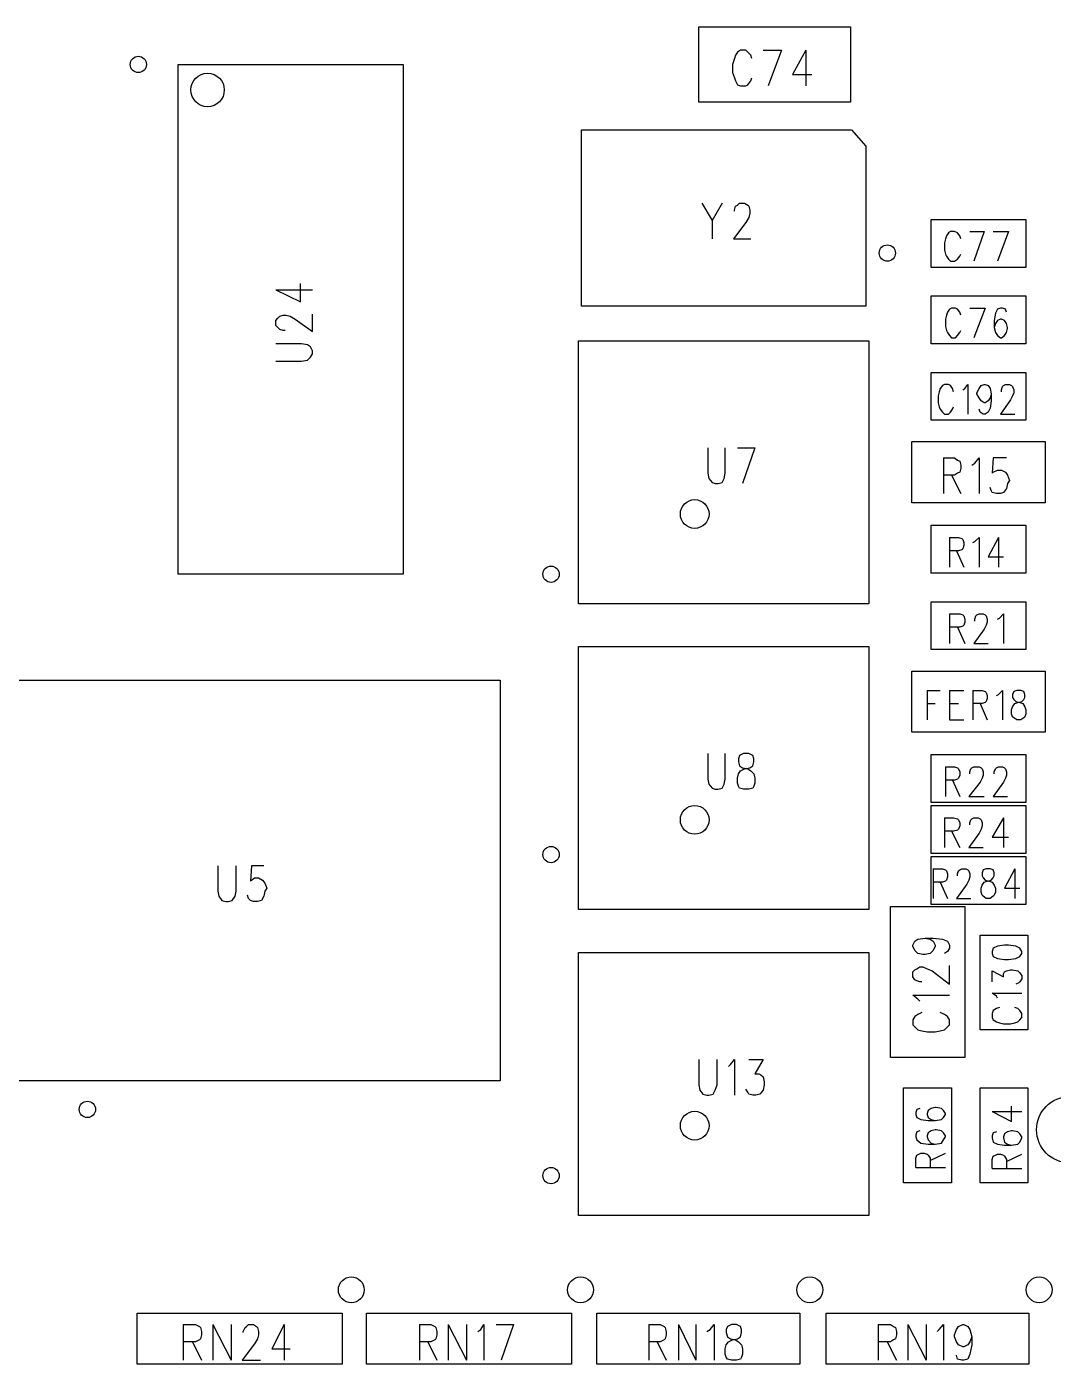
# Model space of a CAD drawing. Extents: x 11.9 to 28.1, y 10.8 to 21.2.
# Drawn here: x 19.889 to 20.896, y 15.791 to 17.103 of the extents above; entities that cross this region are included whole.
import ezdxf

# ---------------------------------------------------------------- set-up
doc = ezdxf.new("R2010")
doc.units = 0
doc.header["$MEASUREMENT"] = 0
doc.layers.add('LAYNR1', color=2, linetype='Continuous')

msp = doc.modelspace()

# ---------------------------------------------------------------- linework, layer by layer
at = {"layer": 'LAYNR1', "color": 7}
for points in [[(20.548, 17.029), (20.548, 17.103)], [(20.548, 17.103), (20.697, 17.103)], [(20.697, 17.103), (20.697, 17.029)], [(20.6, 17.072), (20.599, 17.075), (20.596, 17.078), (20.594, 17.08), (20.589, 17.08), (20.586, 17.078), (20.584, 17.075), (20.583, 17.072), (20.581, 17.066), (20.581, 17.058), (20.583, 17.053), (20.584, 17.05), (20.586, 17.046), (20.589, 17.045), (20.594, 17.045), (20.596, 17.046), (20.599, 17.05), (20.6, 17.053)], [(20.611, 17.08), (20.629, 17.08)], [(20.629, 17.08), (20.616, 17.045)], [(20.653, 17.08), (20.64, 17.056), (20.659, 17.056)], [(20.653, 17.08), (20.653, 17.045)], [(20.037, 17.066), (20.258, 17.066)], [(20.037, 16.566), (20.037, 17.066)], [(20.258, 17.066), (20.258, 16.566)], [(20.697, 17.029), (20.548, 17.029)], [(20.433, 17.002), (20.698, 17.002)], [(20.433, 16.829), (20.433, 17.002)], [(20.698, 17.002), (20.712, 16.986)], [(20.712, 16.986), (20.712, 16.829)], [(20.551, 16.93), (20.561, 16.913)], [(20.571, 16.93), (20.561, 16.913)], [(20.583, 16.923), (20.584, 16.927)], [(20.584, 16.927), (20.586, 16.928)], [(20.586, 16.928), (20.588, 16.93)], [(20.588, 16.93), (20.593, 16.93)], [(20.593, 16.93), (20.596, 16.928)], [(20.596, 16.928), (20.597, 16.927)], [(20.597, 16.927), (20.598, 16.923)], [(20.561, 16.913), (20.561, 16.895)], [(20.583, 16.922), (20.583, 16.923)], [(20.597, 16.916), (20.594, 16.911)], [(20.598, 16.92), (20.597, 16.916)], [(20.598, 16.923), (20.598, 16.92)], [(20.776, 16.867), (20.776, 16.914)], [(20.776, 16.914), (20.869, 16.914)], [(20.869, 16.914), (20.869, 16.867)], [(20.594, 16.911), (20.582, 16.895)], [(20.805, 16.895), (20.804, 16.898), (20.802, 16.901), (20.799, 16.902), (20.795, 16.902), (20.793, 16.901), (20.791, 16.898), (20.79, 16.895), (20.789, 16.891), (20.789, 16.884), (20.79, 16.88), (20.791, 16.878), (20.793, 16.875), (20.795, 16.873), (20.799, 16.873), (20.802, 16.875), (20.804, 16.878), (20.805, 16.88)], [(20.814, 16.902), (20.828, 16.902)], [(20.828, 16.902), (20.818, 16.873)], [(20.837, 16.902), (20.852, 16.902)], [(20.852, 16.902), (20.841, 16.873)], [(20.582, 16.895), (20.599, 16.895)], [(20.869, 16.867), (20.776, 16.867)], [(20.133, 16.845), (20.157, 16.833), (20.157, 16.851)], [(20.133, 16.845), (20.169, 16.845)], [(20.776, 16.792), (20.776, 16.839)], [(20.776, 16.839), (20.869, 16.839)], [(20.869, 16.839), (20.869, 16.792)], [(20.142, 16.805), (20.14, 16.805), (20.137, 16.806), (20.135, 16.808), (20.133, 16.81), (20.133, 16.815), (20.135, 16.817), (20.137, 16.819), (20.14, 16.82), (20.143, 16.82), (20.147, 16.819), (20.152, 16.816), (20.169, 16.804), (20.169, 16.821)], [(20.712, 16.829), (20.433, 16.829)], [(20.805, 16.82), (20.804, 16.823), (20.802, 16.826), (20.8, 16.827), (20.796, 16.827), (20.794, 16.826), (20.792, 16.823), (20.791, 16.82), (20.79, 16.816), (20.79, 16.809), (20.791, 16.805), (20.792, 16.803), (20.794, 16.8), (20.796, 16.798), (20.8, 16.798), (20.802, 16.8), (20.804, 16.803), (20.805, 16.805)], [(20.814, 16.827), (20.829, 16.827)], [(20.829, 16.827), (20.818, 16.798)], [(20.85, 16.823), (20.849, 16.826), (20.846, 16.827), (20.844, 16.827), (20.841, 16.826), (20.839, 16.822), (20.838, 16.815), (20.838, 16.808), (20.839, 16.803), (20.841, 16.8), (20.844, 16.798), (20.845, 16.798), (20.848, 16.8), (20.85, 16.803), (20.851, 16.807), (20.851, 16.808), (20.85, 16.812), (20.848, 16.815), (20.845, 16.816), (20.844, 16.816), (20.841, 16.815), (20.839, 16.812), (20.838, 16.808)], [(20.43, 16.537), (20.43, 16.795)], [(20.43, 16.795), (20.715, 16.795)], [(20.715, 16.795), (20.715, 16.537)], [(20.133, 16.775), (20.158, 16.775), (20.164, 16.776), (20.167, 16.779), (20.169, 16.782), (20.169, 16.785), (20.167, 16.789), (20.164, 16.791), (20.158, 16.792), (20.133, 16.792)], [(20.869, 16.792), (20.776, 16.792)], [(20.776, 16.717), (20.776, 16.764)], [(20.776, 16.764), (20.869, 16.764)], [(20.869, 16.764), (20.869, 16.717)], [(20.798, 16.745), (20.797, 16.748), (20.795, 16.751), (20.793, 16.752), (20.789, 16.752), (20.787, 16.751), (20.785, 16.748), (20.784, 16.745), (20.783, 16.741), (20.783, 16.734), (20.784, 16.73), (20.785, 16.728), (20.787, 16.725), (20.789, 16.723), (20.793, 16.723), (20.795, 16.725), (20.797, 16.728), (20.798, 16.73)], [(20.807, 16.747), (20.809, 16.748), (20.812, 16.752), (20.812, 16.723)], [(20.835, 16.743), (20.834, 16.739), (20.832, 16.736), (20.829, 16.734), (20.828, 16.734), (20.825, 16.736), (20.823, 16.739), (20.821, 16.743), (20.821, 16.744), (20.823, 16.748), (20.825, 16.751), (20.828, 16.752), (20.829, 16.752), (20.832, 16.751), (20.834, 16.748), (20.835, 16.743), (20.835, 16.736), (20.834, 16.729), (20.832, 16.725), (20.829, 16.723), (20.827, 16.723), (20.824, 16.725), (20.823, 16.728)], [(20.845, 16.745), (20.845, 16.747), (20.846, 16.75), (20.847, 16.751), (20.849, 16.752), (20.853, 16.752), (20.855, 16.751), (20.856, 16.75), (20.857, 16.747), (20.857, 16.744), (20.856, 16.741), (20.854, 16.737), (20.844, 16.723), (20.858, 16.723)], [(20.869, 16.717), (20.776, 16.717)], [(20.557, 16.69), (20.557, 16.665)], [(20.574, 16.665), (20.574, 16.69)], [(20.586, 16.69), (20.603, 16.69)], [(20.603, 16.69), (20.591, 16.655)], [(20.757, 16.636), (20.757, 16.696)], [(20.757, 16.696), (20.888, 16.696)], [(20.888, 16.696), (20.888, 16.636)], [(20.788, 16.68), (20.788, 16.645)], [(20.788, 16.68), (20.799, 16.68), (20.802, 16.678), (20.804, 16.677), (20.805, 16.673), (20.805, 16.67), (20.804, 16.666), (20.802, 16.665), (20.799, 16.663), (20.788, 16.663)], [(20.816, 16.673), (20.819, 16.675), (20.823, 16.68), (20.823, 16.645)], [(20.85, 16.68), (20.837, 16.68), (20.836, 16.665), (20.837, 16.666), (20.841, 16.668), (20.845, 16.668), (20.849, 16.666), (20.851, 16.663), (20.853, 16.658), (20.851, 16.655), (20.85, 16.65), (20.847, 16.646), (20.844, 16.645), (20.84, 16.645), (20.836, 16.646), (20.835, 16.648), (20.834, 16.651)], [(20.557, 16.665), (20.558, 16.66)], [(20.573, 16.66), (20.574, 16.665)], [(20.796, 16.663), (20.805, 16.645)], [(20.558, 16.66), (20.561, 16.656)], [(20.561, 16.656), (20.564, 16.655)], [(20.564, 16.655), (20.567, 16.655)], [(20.567, 16.655), (20.571, 16.656)], [(20.571, 16.656), (20.573, 16.66)], [(20.888, 16.636), (20.757, 16.636)], [(20.776, 16.614), (20.869, 16.614)], [(20.776, 16.567), (20.776, 16.614)], [(20.869, 16.614), (20.869, 16.567)], [(20.794, 16.602), (20.794, 16.573)], [(20.794, 16.602), (20.803, 16.602), (20.806, 16.601), (20.807, 16.6), (20.808, 16.597), (20.808, 16.594), (20.807, 16.591), (20.806, 16.59), (20.803, 16.589), (20.794, 16.589)], [(20.817, 16.597), (20.819, 16.598), (20.823, 16.602), (20.823, 16.573)], [(20.842, 16.602), (20.832, 16.583), (20.847, 16.583)], [(20.842, 16.602), (20.842, 16.573)], [(20.801, 16.589), (20.808, 16.573)], [(20.258, 16.566), (20.037, 16.566)], [(20.869, 16.567), (20.776, 16.567)], [(20.715, 16.537), (20.43, 16.537)], [(20.776, 16.492), (20.776, 16.539)], [(20.776, 16.539), (20.869, 16.539)], [(20.869, 16.539), (20.869, 16.492)], [(20.794, 16.527), (20.794, 16.498)], [(20.794, 16.527), (20.804, 16.527), (20.807, 16.526), (20.808, 16.525), (20.809, 16.522), (20.809, 16.519), (20.808, 16.516), (20.807, 16.515), (20.804, 16.514), (20.794, 16.514)], [(20.819, 16.52), (20.819, 16.522), (20.82, 16.525), (20.821, 16.526), (20.823, 16.527), (20.827, 16.527), (20.829, 16.526), (20.83, 16.525), (20.831, 16.522), (20.831, 16.519), (20.83, 16.516), (20.828, 16.512)], [(20.841, 16.522), (20.843, 16.523), (20.847, 16.527), (20.847, 16.498)], [(20.802, 16.514), (20.809, 16.498)], [(20.828, 16.512), (20.818, 16.498), (20.832, 16.498)], [(20.43, 16.237), (20.43, 16.495)], [(20.43, 16.495), (20.715, 16.495)], [(20.715, 16.495), (20.715, 16.237)], [(20.869, 16.492), (20.776, 16.492)], [(20.757, 16.471), (20.888, 16.471)], [(20.757, 16.411), (20.757, 16.471)], [(20.888, 16.471), (20.888, 16.411)], [(20.772, 16.452), (20.772, 16.423)], [(20.772, 16.452), (20.785, 16.452)], [(20.794, 16.452), (20.794, 16.423)], [(20.794, 16.452), (20.808, 16.452)], [(20.817, 16.452), (20.817, 16.423)], [(20.817, 16.452), (20.826, 16.452), (20.829, 16.451), (20.83, 16.45), (20.831, 16.447), (20.831, 16.444), (20.83, 16.441), (20.829, 16.44), (20.826, 16.439), (20.817, 16.439)], [(20.84, 16.447), (20.842, 16.448), (20.846, 16.452), (20.846, 16.423)], [(20.772, 16.439), (20.78, 16.439)], [(20.794, 16.439), (20.803, 16.439)], [(20.824, 16.439), (20.831, 16.423)], [(20.794, 16.423), (20.808, 16.423)], [(20.888, 16.411), (20.757, 16.411)], [(20.557, 16.39), (20.557, 16.365)], [(20.574, 16.365), (20.574, 16.39)], [(20.588, 16.388), (20.587, 16.385)], [(20.592, 16.39), (20.588, 16.388)], [(20.597, 16.39), (20.592, 16.39)], [(20.601, 16.388), (20.597, 16.39)], [(20.602, 16.385), (20.601, 16.388)], [(20.776, 16.389), (20.869, 16.389)], [(20.776, 16.342), (20.776, 16.389)], [(20.869, 16.389), (20.869, 16.342)], [(20.587, 16.385), (20.587, 16.382)], [(20.587, 16.382), (20.588, 16.378)], [(20.588, 16.378), (20.591, 16.376)], [(20.589, 16.373), (20.593, 16.375)], [(20.591, 16.376), (20.596, 16.375)], [(20.593, 16.375), (20.598, 16.376)], [(20.596, 16.375), (20.599, 16.373)], [(20.598, 16.376), (20.601, 16.378)], [(20.601, 16.378), (20.602, 16.382)], [(20.602, 16.382), (20.602, 16.385)], [(20.79, 16.377), (20.79, 16.348)], [(20.79, 16.377), (20.799, 16.377), (20.802, 16.376), (20.803, 16.375), (20.804, 16.372), (20.804, 16.369), (20.803, 16.366), (20.802, 16.365), (20.799, 16.364), (20.79, 16.364)], [(20.814, 16.37), (20.814, 16.372), (20.815, 16.375), (20.816, 16.376), (20.818, 16.377), (20.823, 16.377), (20.825, 16.376), (20.826, 16.375), (20.827, 16.372), (20.827, 16.369), (20.826, 16.366), (20.824, 16.362), (20.813, 16.348), (20.828, 16.348)], [(20.838, 16.37), (20.838, 16.372), (20.839, 16.375), (20.84, 16.376), (20.842, 16.377), (20.846, 16.377), (20.848, 16.376), (20.849, 16.375), (20.85, 16.372), (20.85, 16.369), (20.849, 16.366), (20.847, 16.362), (20.837, 16.348), (20.851, 16.348)], [(20.557, 16.365), (20.558, 16.36)], [(20.573, 16.36), (20.574, 16.365)], [(20.586, 16.366), (20.587, 16.37)], [(20.586, 16.361), (20.586, 16.366)], [(20.587, 16.358), (20.586, 16.361)], [(20.587, 16.37), (20.589, 16.373)], [(20.599, 16.373), (20.602, 16.37)], [(20.602, 16.37), (20.603, 16.366)], [(20.603, 16.361), (20.602, 16.358)], [(20.603, 16.366), (20.603, 16.361)], [(20.797, 16.364), (20.804, 16.348)], [(20.558, 16.36), (20.561, 16.356)], [(20.561, 16.356), (20.564, 16.355)], [(20.564, 16.355), (20.567, 16.355)], [(20.567, 16.355), (20.571, 16.356)], [(20.571, 16.356), (20.573, 16.36)], [(20.588, 16.356), (20.587, 16.358)], [(20.592, 16.355), (20.588, 16.356)], [(20.597, 16.355), (20.592, 16.355)], [(20.601, 16.356), (20.597, 16.355)], [(20.602, 16.358), (20.601, 16.356)], [(20.869, 16.342), (20.776, 16.342)], [(20.776, 16.339), (20.869, 16.339)], [(20.776, 16.292), (20.776, 16.339)], [(20.869, 16.339), (20.869, 16.292)], [(20.789, 16.327), (20.789, 16.298)], [(20.789, 16.327), (20.798, 16.327), (20.802, 16.326), (20.803, 16.325), (20.804, 16.322), (20.804, 16.319), (20.803, 16.316), (20.802, 16.315), (20.798, 16.314), (20.789, 16.314)], [(20.814, 16.32), (20.814, 16.322), (20.815, 16.325), (20.816, 16.326), (20.818, 16.327), (20.822, 16.327), (20.824, 16.326), (20.825, 16.325), (20.826, 16.322), (20.826, 16.319), (20.825, 16.316), (20.823, 16.312), (20.813, 16.298), (20.827, 16.298)], [(20.847, 16.327), (20.836, 16.308), (20.852, 16.308)], [(20.847, 16.327), (20.847, 16.298)], [(20.796, 16.314), (20.804, 16.298)], [(20.869, 16.292), (20.776, 16.292)], [(20.776, 16.242), (20.776, 16.289)], [(20.776, 16.289), (20.869, 16.289)], [(20.869, 16.289), (20.869, 16.242)], [(20.076, 16.28), (20.076, 16.255), (20.077, 16.25), (20.08, 16.246), (20.084, 16.245), (20.086, 16.245), (20.09, 16.246), (20.093, 16.25), (20.094, 16.255), (20.094, 16.28)], [(20.121, 16.28), (20.109, 16.28), (20.108, 16.265), (20.109, 16.266), (20.112, 16.268), (20.116, 16.268), (20.12, 16.266), (20.122, 16.263), (20.124, 16.258), (20.122, 16.255), (20.121, 16.25), (20.119, 16.246), (20.115, 16.245), (20.111, 16.245), (20.108, 16.246), (20.106, 16.248), (20.105, 16.251)], [(20.778, 16.277), (20.778, 16.248)], [(20.778, 16.277), (20.787, 16.277), (20.79, 16.276), (20.791, 16.275), (20.792, 16.272), (20.792, 16.269), (20.791, 16.266), (20.79, 16.265), (20.787, 16.264), (20.778, 16.264)], [(20.802, 16.27), (20.802, 16.272), (20.803, 16.275), (20.804, 16.276), (20.806, 16.277), (20.81, 16.277), (20.812, 16.276), (20.813, 16.275), (20.814, 16.272), (20.814, 16.269), (20.813, 16.266), (20.811, 16.262), (20.801, 16.248), (20.815, 16.248)], [(20.858, 16.277), (20.848, 16.258), (20.863, 16.258)], [(20.858, 16.277), (20.858, 16.248)], [(20.785, 16.264), (20.792, 16.248)], [(20.715, 16.237), (20.43, 16.237)], [(20.736, 16.092), (20.736, 16.24)], [(20.736, 16.24), (20.809, 16.24)], [(20.869, 16.242), (20.776, 16.242)], [(20.809, 16.24), (20.809, 16.092)], [(20.758, 16.202), (20.76, 16.206)], [(20.76, 16.206), (20.763, 16.208)], [(20.763, 16.208), (20.77, 16.209)], [(20.77, 16.209), (20.775, 16.208)], [(20.77, 16.209), (20.778, 16.209)], [(20.775, 16.208), (20.778, 16.206)], [(20.778, 16.209), (20.787, 16.208)], [(20.778, 16.206), (20.78, 16.202)], [(20.787, 16.208), (20.792, 16.206)], [(20.792, 16.206), (20.794, 16.202)], [(20.824, 16.119), (20.824, 16.212)], [(20.824, 16.212), (20.871, 16.212)], [(20.871, 16.212), (20.871, 16.119)], [(20.43, 15.937), (20.43, 16.195)], [(20.43, 16.195), (20.715, 16.195)], [(20.715, 16.195), (20.715, 15.937)], [(20.758, 16.201), (20.758, 16.202)], [(20.76, 16.197), (20.758, 16.201)], [(20.763, 16.194), (20.76, 16.197)], [(20.768, 16.193), (20.763, 16.194)], [(20.77, 16.193), (20.768, 16.193)], [(20.775, 16.194), (20.77, 16.193)], [(20.778, 16.197), (20.775, 16.194)], [(20.78, 16.201), (20.778, 16.197)], [(20.78, 16.202), (20.78, 16.201)], [(20.792, 16.196), (20.789, 16.194)], [(20.794, 16.199), (20.792, 16.196)], [(20.794, 16.202), (20.794, 16.199)], [(20.758, 16.176), (20.76, 16.178)], [(20.76, 16.178), (20.762, 16.179)], [(20.762, 16.179), (20.765, 16.181)], [(20.765, 16.181), (20.768, 16.181)], [(20.768, 16.181), (20.772, 16.179)], [(20.772, 16.179), (20.777, 16.177)], [(20.777, 16.177), (20.794, 16.164)], [(20.794, 16.164), (20.794, 16.182)], [(20.836, 16.166), (20.836, 16.177), (20.847, 16.171), (20.847, 16.174), (20.848, 16.176), (20.85, 16.177), (20.854, 16.178), (20.856, 16.178), (20.861, 16.177), (20.863, 16.175), (20.865, 16.172), (20.865, 16.169), (20.863, 16.166), (20.862, 16.165), (20.859, 16.164)], [(20.758, 16.171), (20.758, 16.176)], [(20.76, 16.168), (20.758, 16.171)], [(20.762, 16.167), (20.76, 16.168)], [(20.765, 16.166), (20.762, 16.167)], [(20.767, 16.166), (20.765, 16.166)], [(20.763, 16.149), (20.758, 16.153)], [(20.758, 16.153), (20.794, 16.153)], [(20.841, 16.15), (20.84, 16.152), (20.836, 16.155), (20.865, 16.155)], [(20.765, 16.147), (20.763, 16.149)], [(20.843, 16.141), (20.84, 16.14), (20.837, 16.138), (20.836, 16.135), (20.836, 16.131), (20.837, 16.129), (20.84, 16.127), (20.843, 16.126), (20.847, 16.125), (20.854, 16.125), (20.858, 16.126), (20.861, 16.127), (20.863, 16.129), (20.865, 16.131), (20.865, 16.135), (20.863, 16.138), (20.861, 16.14), (20.858, 16.141)], [(20.76, 16.132), (20.758, 16.129)], [(20.758, 16.129), (20.758, 16.124)], [(20.763, 16.134), (20.76, 16.132)], [(20.767, 16.136), (20.763, 16.134)], [(20.789, 16.134), (20.785, 16.136)], [(20.792, 16.132), (20.789, 16.134)], [(20.794, 16.129), (20.792, 16.132)], [(20.794, 16.124), (20.794, 16.129)], [(20.758, 16.124), (20.76, 16.122)], [(20.76, 16.122), (20.763, 16.119)], [(20.763, 16.119), (20.767, 16.118)], [(20.767, 16.118), (20.772, 16.117)], [(20.772, 16.117), (20.78, 16.117)], [(20.78, 16.117), (20.785, 16.118)], [(20.785, 16.118), (20.789, 16.119)], [(20.789, 16.119), (20.792, 16.122)], [(20.792, 16.122), (20.794, 16.124)], [(20.871, 16.119), (20.824, 16.119)], [(20.548, 16.09), (20.548, 16.065)], [(20.566, 16.065), (20.566, 16.09)], [(20.579, 16.085), (20.583, 16.09)], [(20.583, 16.09), (20.583, 16.055)], [(20.597, 16.09), (20.611, 16.09)], [(20.611, 16.09), (20.603, 16.076)], [(20.809, 16.092), (20.736, 16.092)], [(20.577, 16.083), (20.579, 16.085)], [(20.603, 16.076), (20.607, 16.076)], [(20.607, 16.076), (20.609, 16.075)], [(20.609, 16.075), (20.611, 16.073)], [(20.611, 16.073), (20.612, 16.068)], [(20.548, 16.065), (20.549, 16.06)], [(20.549, 16.06), (20.552, 16.056)], [(20.562, 16.056), (20.564, 16.06)], [(20.564, 16.06), (20.566, 16.065)], [(20.596, 16.058), (20.594, 16.061)], [(20.611, 16.06), (20.608, 16.056)], [(20.612, 16.065), (20.611, 16.06)], [(20.612, 16.068), (20.612, 16.065)], [(20.749, 15.969), (20.749, 16.062)], [(20.749, 16.062), (20.796, 16.062)], [(20.796, 16.062), (20.796, 15.969)], [(20.824, 15.969), (20.824, 16.062)], [(20.824, 16.062), (20.871, 16.062)], [(20.871, 16.062), (20.871, 15.969)], [(20.552, 16.056), (20.556, 16.055)], [(20.556, 16.055), (20.558, 16.055)], [(20.558, 16.055), (20.562, 16.056)], [(20.597, 16.056), (20.596, 16.058)], [(20.601, 16.055), (20.597, 16.056)], [(20.604, 16.055), (20.601, 16.055)], [(20.608, 16.056), (20.604, 16.055)], [(20.761, 16.038), (20.761, 16.036), (20.762, 16.033), (20.766, 16.031), (20.773, 16.03), (20.78, 16.03), (20.786, 16.031), (20.788, 16.033), (20.79, 16.036), (20.79, 16.037), (20.788, 16.04), (20.786, 16.042), (20.781, 16.043), (20.78, 16.043), (20.776, 16.042), (20.773, 16.04), (20.772, 16.037), (20.772, 16.036), (20.773, 16.033), (20.776, 16.031), (20.78, 16.03)], [(20.765, 16.042), (20.762, 16.041), (20.761, 16.038)], [(20.836, 16.039), (20.855, 16.029), (20.855, 16.044)], [(20.836, 16.039), (20.865, 16.039)], [(20.761, 16.016), (20.761, 16.014), (20.762, 16.011), (20.766, 16.008), (20.773, 16.007), (20.78, 16.007), (20.786, 16.008), (20.788, 16.011), (20.79, 16.014), (20.79, 16.015), (20.788, 16.018), (20.786, 16.02), (20.781, 16.021), (20.78, 16.021), (20.776, 16.02), (20.773, 16.018), (20.772, 16.015), (20.772, 16.014), (20.773, 16.011), (20.776, 16.008), (20.78, 16.007)], [(20.765, 16.02), (20.762, 16.019), (20.761, 16.016)], [(20.84, 16.019), (20.837, 16.018), (20.836, 16.015), (20.836, 16.013), (20.837, 16.009), (20.841, 16.007), (20.848, 16.006), (20.855, 16.006), (20.861, 16.007), (20.863, 16.009), (20.865, 16.013), (20.865, 16.014), (20.863, 16.017), (20.861, 16.019), (20.856, 16.02), (20.855, 16.02), (20.851, 16.019), (20.848, 16.017), (20.847, 16.014), (20.847, 16.013), (20.848, 16.009), (20.851, 16.007), (20.855, 16.006)], [(20.761, 15.993), (20.762, 15.996), (20.764, 15.997), (20.766, 15.998), (20.769, 15.998), (20.772, 15.997), (20.773, 15.996), (20.775, 15.993)], [(20.775, 15.991), (20.79, 15.998)], [(20.836, 15.983), (20.836, 15.992), (20.837, 15.995), (20.839, 15.996), (20.841, 15.997), (20.844, 15.997), (20.847, 15.996), (20.848, 15.995), (20.85, 15.992), (20.85, 15.983)], [(20.85, 15.99), (20.865, 15.997)], [(20.761, 15.984), (20.761, 15.993)], [(20.761, 15.984), (20.79, 15.984)], [(20.775, 15.993), (20.775, 15.984)], [(20.836, 15.983), (20.865, 15.983)], [(20.796, 15.969), (20.749, 15.969)], [(20.871, 15.969), (20.824, 15.969)], [(20.715, 15.937), (20.43, 15.937)], [(19.997, 15.791), (19.997, 15.841)], [(19.997, 15.841), (20.198, 15.841)], [(20.198, 15.841), (20.198, 15.791)], [(20.222, 15.791), (20.222, 15.841)], [(20.222, 15.841), (20.423, 15.841)], [(20.423, 15.841), (20.423, 15.791)], [(20.448, 15.791), (20.448, 15.841)], [(20.448, 15.841), (20.647, 15.841)], [(20.647, 15.841), (20.647, 15.791)], [(20.673, 15.791), (20.673, 15.841)], [(20.673, 15.841), (20.872, 15.841)], [(20.872, 15.841), (20.872, 15.791)], [(20.042, 15.83), (20.042, 15.795)], [(20.042, 15.83), (20.054, 15.83), (20.058, 15.828), (20.059, 15.827), (20.06, 15.823), (20.06, 15.82), (20.059, 15.816), (20.058, 15.815), (20.054, 15.813), (20.042, 15.813)], [(20.071, 15.83), (20.071, 15.795)], [(20.071, 15.83), (20.089, 15.795)], [(20.089, 15.83), (20.089, 15.795)], [(20.101, 15.822), (20.101, 15.823), (20.103, 15.827), (20.104, 15.828), (20.106, 15.83), (20.111, 15.83), (20.114, 15.828), (20.115, 15.827), (20.116, 15.823), (20.116, 15.82), (20.115, 15.816), (20.112, 15.811), (20.1, 15.795), (20.118, 15.795)], [(20.141, 15.83), (20.129, 15.806), (20.147, 15.806)], [(20.141, 15.83), (20.141, 15.795)], [(20.274, 15.83), (20.274, 15.795)], [(20.274, 15.83), (20.285, 15.83), (20.289, 15.828), (20.29, 15.827), (20.291, 15.823), (20.291, 15.82), (20.29, 15.816), (20.289, 15.815), (20.285, 15.813), (20.274, 15.813)], [(20.302, 15.83), (20.302, 15.795)], [(20.302, 15.83), (20.32, 15.795)], [(20.32, 15.83), (20.32, 15.795)], [(20.331, 15.823), (20.334, 15.825), (20.337, 15.83), (20.337, 15.795)], [(20.349, 15.83), (20.366, 15.83)], [(20.366, 15.83), (20.354, 15.795)], [(20.499, 15.83), (20.499, 15.795)], [(20.499, 15.83), (20.51, 15.83), (20.514, 15.828), (20.515, 15.827), (20.516, 15.823), (20.516, 15.82), (20.515, 15.816), (20.514, 15.815), (20.51, 15.813), (20.499, 15.813)], [(20.528, 15.83), (20.528, 15.795)], [(20.528, 15.83), (20.545, 15.795)], [(20.545, 15.83), (20.545, 15.795)], [(20.556, 15.823), (20.559, 15.825), (20.563, 15.83), (20.563, 15.795)], [(20.724, 15.83), (20.724, 15.795)], [(20.724, 15.83), (20.736, 15.83)], [(20.736, 15.83), (20.739, 15.828)], [(20.739, 15.828), (20.741, 15.827)], [(20.741, 15.827), (20.742, 15.823)], [(20.742, 15.823), (20.742, 15.82)], [(20.753, 15.83), (20.753, 15.795)], [(20.753, 15.83), (20.771, 15.795)], [(20.771, 15.83), (20.771, 15.795)], [(20.782, 15.823), (20.784, 15.825)], [(20.784, 15.825), (20.788, 15.83)], [(20.788, 15.83), (20.788, 15.795)], [(20.799, 15.82), (20.801, 15.825)], [(20.801, 15.825), (20.803, 15.828)], [(20.803, 15.828), (20.807, 15.83)], [(20.807, 15.83), (20.808, 15.83)], [(20.808, 15.83), (20.812, 15.828)], [(20.812, 15.828), (20.814, 15.825)], [(20.814, 15.825), (20.816, 15.818)], [(20.051, 15.813), (20.06, 15.795)], [(20.282, 15.813), (20.291, 15.795)], [(20.507, 15.813), (20.516, 15.795)], [(20.736, 15.813), (20.724, 15.813)], [(20.733, 15.813), (20.742, 15.795)], [(20.739, 15.815), (20.736, 15.813)], [(20.741, 15.816), (20.739, 15.815)], [(20.742, 15.82), (20.741, 15.816)], [(20.799, 15.818), (20.799, 15.82)], [(20.801, 15.813), (20.799, 15.818)], [(20.803, 15.81), (20.801, 15.813)], [(20.807, 15.808), (20.803, 15.81)], [(20.812, 15.81), (20.808, 15.808)], [(20.814, 15.813), (20.812, 15.81)], [(20.816, 15.818), (20.814, 15.813)], [(20.816, 15.81), (20.814, 15.801)], [(20.816, 15.818), (20.816, 15.81)], [(20.802, 15.796), (20.801, 15.8)], [(20.808, 15.808), (20.807, 15.808)], [(20.814, 15.801), (20.812, 15.796)], [(20.198, 15.791), (19.997, 15.791)], [(20.423, 15.791), (20.222, 15.791)], [(20.647, 15.791), (20.448, 15.791)], [(20.872, 15.791), (20.673, 15.791)], [(20.806, 15.795), (20.802, 15.796)], [(20.808, 15.795), (20.806, 15.795)], [(20.812, 15.796), (20.808, 15.795)]]:
    msp.add_lwpolyline(points, dxfattribs=at)
for points in [[(19.867, 16.069), (19.842, 16.094), (19.842, 16.462), (20.353, 16.462), (20.353, 16.069), (19.867, 16.069)], [(20.86, 16.452), (20.857, 16.451), (20.856, 16.448), (20.856, 16.445), (20.857, 16.443), (20.859, 16.441), (20.863, 16.44), (20.866, 16.439), (20.868, 16.436), (20.869, 16.433), (20.869, 16.429), (20.868, 16.426), (20.867, 16.425), (20.864, 16.423), (20.86, 16.423), (20.857, 16.425), (20.856, 16.426), (20.855, 16.429), (20.855, 16.433), (20.856, 16.436), (20.858, 16.439), (20.861, 16.44), (20.865, 16.441), (20.867, 16.443), (20.868, 16.445), (20.868, 16.448), (20.867, 16.451), (20.864, 16.452), (20.86, 16.452)], [(20.83, 16.277), (20.827, 16.276), (20.826, 16.273), (20.826, 16.27), (20.827, 16.268), (20.829, 16.266), (20.833, 16.265), (20.836, 16.264), (20.838, 16.261), (20.839, 16.258), (20.839, 16.254), (20.838, 16.251), (20.837, 16.25), (20.834, 16.248), (20.83, 16.248), (20.827, 16.25), (20.826, 16.251), (20.825, 16.254), (20.825, 16.258), (20.826, 16.261), (20.828, 16.264), (20.831, 16.265), (20.835, 16.266), (20.837, 16.268), (20.838, 16.27), (20.838, 16.273), (20.837, 16.276), (20.834, 16.277), (20.83, 16.277)], [(20.836, 16.194), (20.837, 16.191), (20.841, 16.189), (20.848, 16.188), (20.852, 16.188), (20.859, 16.189), (20.863, 16.191), (20.865, 16.194), (20.865, 16.196), (20.863, 16.199), (20.859, 16.201), (20.852, 16.202), (20.848, 16.202), (20.841, 16.201), (20.837, 16.199), (20.836, 16.196), (20.836, 16.194)], [(20.58, 15.83), (20.576, 15.828), (20.575, 15.825), (20.575, 15.822), (20.576, 15.818), (20.579, 15.816), (20.584, 15.815), (20.587, 15.813), (20.59, 15.81), (20.591, 15.806), (20.591, 15.801), (20.59, 15.798), (20.589, 15.796), (20.585, 15.795), (20.58, 15.795), (20.576, 15.796), (20.575, 15.798), (20.574, 15.801), (20.574, 15.806), (20.575, 15.81), (20.577, 15.813), (20.581, 15.815), (20.586, 15.816), (20.589, 15.818), (20.59, 15.822), (20.59, 15.825), (20.589, 15.828), (20.585, 15.83), (20.58, 15.83)]]:
    msp.add_lwpolyline(points, close=True, dxfattribs=at)
for centre, radius in [((19.998, 17.066), 0.008), ((20.066, 17.041), 0.0164), ((20.733, 16.881), 0.008), ((20.544, 16.625), 0.0141), ((20.403, 16.566), 0.008), ((20.544, 16.325), 0.0141), ((20.403, 16.291), 0.008), ((19.948, 16.041), 0.008), ((20.912, 16.021), 0.0325), ((20.544, 16.025), 0.0141), ((20.403, 15.976), 0.008), ((20.207, 15.864), 0.0127), ((20.432, 15.864), 0.0127), ((20.657, 15.864), 0.0127), ((20.882, 15.864), 0.0127)]:
    msp.add_circle(centre, radius, dxfattribs=at)

doc.saveas('drawing.dxf')
